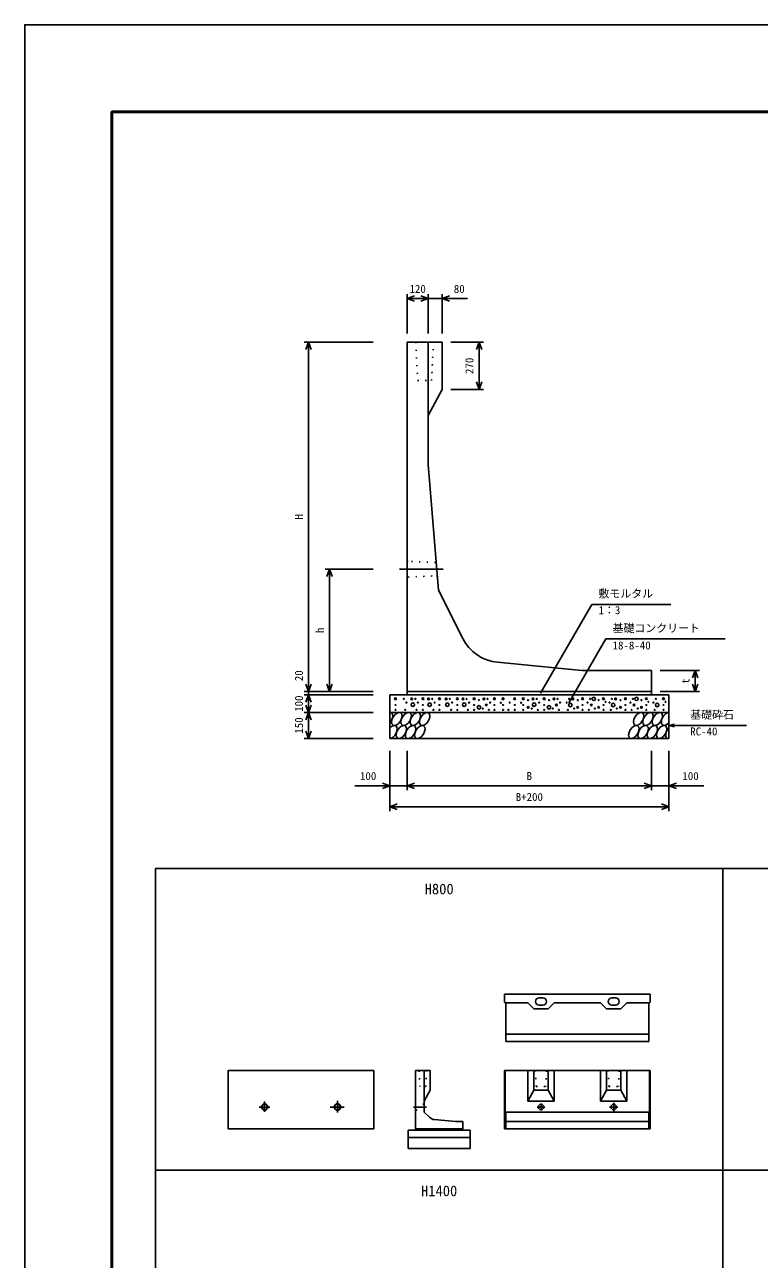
# Model space of a CAD drawing. Units: millimetres, scale not verified. Extents: x -50400 to 50400, y -17820 to 17820.
# Drawn here: x -50400 to -40298, y 849 to 17820 of the extents above; entities that cross this region are included whole.
import ezdxf
from ezdxf.enums import TextEntityAlignment as Align

# ---------------------------------------------------------------- set-up
doc = ezdxf.new("R2010")
doc.units = ezdxf.units.MM
doc.header["$LTSCALE"] = 60
doc.linetypes.add('DOTTED', pattern=[1.75, 0.25, -1.5])
doc.linetypes.add('LONG_DASHED_DOTTED', pattern=[15.25, 12, -1.5, 0.25, -1.5])
for name, color, linetype, lineweight in [('0-0_CENTER', 7, 'LONG_DASHED_DOTTED', 25), ('0-1_DIM', 7, 'Continuous', 25), ('0-2_Defpoints', 5, 'Continuous', 25), ('0-3_HATCH', 6, 'Continuous', 25), ('0-4_HYO', 3, 'Continuous', 25), ('0-6_OUTLINE', 1, 'Continuous', 25), ('0-7_OUTLINE2', 4, 'DOTTED', 25), ('0-8_TXT', 7, 'Continuous', 25), ('0-9_WAKU', 3, 'Continuous', 25)]:
    doc.layers.add(name, color=color, linetype=linetype, lineweight=lineweight)
doc.styles.add('ＭＳ ゴシック', font='')
doc.styles.get('ＭＳ ゴシック').set_extended_font_data('MS Gothic')

msp = doc.modelspace()

# ---------------------------------------------------------------- linework, layer by layer
at = {"layer": '0-0_CENTER'}
for p, q in [((-45244.16, 10334.99), (-44644.49, 10334.99)), ((-47174.99, 2942.61), (-47028.15, 2942.61)), ((-47100, 3016), (-47100, 2876.42)), ((-46200.29, 2942.61), (-46005.9, 2942.61)), ((-46100, 3025.69), (-46100, 2864.78)), ((-45051.11, 2942.61), (-44876.55, 2942.61)), ((-43352.62, 2942.61), (-43248.97, 2942.61)), ((-43300, 2990.09), (-43300, 2894.77)), ((-42357.77, 2942.61), (-42242.71, 2942.61)), ((-42300, 3000.55), (-42300, 2887.19))]:
    msp.add_line(p, q, dxfattribs=at)
at = {"layer": '0-1_DIM'}
for p, q in [((-45140.2, 14114.99), (-45140.2, 13574.99)), ((-44852.2, 14114.99), (-44852.2, 13574.99)), ((-44660.2, 14114.99), (-44660.2, 13574.99)), ((-45140.2, 14054.99), (-44852.2, 14054.99)), ((-44852.2, 14054.99), (-44660.2, 14054.99)), ((-44309.63, 14054.99), (-44660.2, 14054.99)), ((-46556.2, 13454.99), (-45608.2, 13454.99)), ((-46496.2, 8654.99), (-46496.2, 13454.99)), ((-44092.12, 13454.99), (-44540.2, 13454.99)), ((-44152.12, 13454.99), (-44152.12, 12806.99)), ((-44092.12, 12806.99), (-44540.2, 12806.99)), ((-46268.2, 10334.99), (-45608.2, 10334.99)), ((-46208.2, 10334.99), (-46208.2, 8654.99)), ((-43305.65, 8632.07), (-42601.32, 9852.01)), ((-42601.32, 9852.01), (-41513.71, 9852.01)), ((-42915.37, 8497.3), (-42407.8, 9376.43)), ((-42407.8, 9376.43), (-40768.12, 9376.43)), ((-41120.2, 8942.99), (-41660.2, 8942.99)), ((-41180.2, 8654.99), (-41180.2, 8942.99)), ((-46556.2, 8654.99), (-45608.2, 8654.99)), ((-46556.2, 8606.99), (-45608.2, 8606.99)), ((-46496.2, 8654.99), (-46496.2, 8606.99)), ((-46496.2, 8606.99), (-46496.2, 8366.99)), ((-41120.2, 8654.99), (-41660.2, 8654.99)), ((-46556.2, 8366.99), (-45608.2, 8366.99)), ((-46496.2, 8366.99), (-46496.2, 8006.99)), ((-41540.2, 8186.99), (-41470.65, 8205.63)), ((-40474.02, 8186.99), (-41540.2, 8186.99)), ((-41540.2, 8186.99), (-41470.65, 8168.35)), ((-46556.2, 8006.99), (-45608.2, 8006.99)), ((-45380.2, 7010.99), (-45380.2, 7838.99)), ((-45140.2, 7298.99), (-45140.2, 7838.99)), ((-45140.2, 7298.99), (-45140.2, 7838.99)), ((-41780.2, 7298.99), (-41780.2, 7838.99)), ((-41540.2, 7010.99), (-41540.2, 7838.99)), ((-45859.1, 7358.99), (-45380.2, 7358.99)), ((-45380.2, 7358.99), (-45140.2, 7358.99)), ((-45140.2, 7358.99), (-41780.2, 7358.99)), ((-41780.2, 7358.99), (-41540.2, 7358.99)), ((-41061.29, 7358.99), (-41540.2, 7358.99)), ((-45380.2, 7070.99), (-41540.2, 7070.99))]:
    msp.add_line(p, q, dxfattribs=at)
for points in [[(-45038.71, 14091.93), (-45140.2, 14054.99), (-45038.71, 14018.05)], [(-44953.68, 14091.93), (-44852.2, 14054.99), (-44953.68, 14018.05)], [(-44558.71, 14091.93), (-44660.2, 14054.99), (-44558.71, 14018.05)], [(-46459.26, 13353.5), (-46496.2, 13454.99), (-46533.13, 13353.5)], [(-44189.06, 13353.5), (-44152.12, 13454.99), (-44115.18, 13353.5)], [(-44189.06, 12908.48), (-44152.12, 12806.99), (-44115.18, 12908.48)], [(-46171.26, 10233.5), (-46208.2, 10334.99), (-46245.13, 10233.5)], [(-41217.13, 8841.5), (-41180.2, 8942.99), (-41143.26, 8841.5)], [(-46459.26, 8756.48), (-46496.2, 8654.99), (-46533.13, 8756.48)], [(-46171.26, 8756.48), (-46208.2, 8654.99), (-46245.13, 8756.48)], [(-41217.13, 8756.48), (-41180.2, 8654.99), (-41143.26, 8756.48)], [(-46459.26, 8505.5), (-46496.2, 8606.99), (-46533.13, 8505.5)], [(-46459.26, 8468.48), (-46496.2, 8366.99), (-46533.13, 8468.48)], [(-46459.26, 8265.5), (-46496.2, 8366.99), (-46533.13, 8265.5)], [(-46459.26, 8108.48), (-46496.2, 8006.99), (-46533.13, 8108.48)], [(-45481.68, 7395.93), (-45380.2, 7358.99), (-45481.68, 7322.05)], [(-45038.71, 7395.93), (-45140.2, 7358.99), (-45038.71, 7322.05)], [(-41881.68, 7395.93), (-41780.2, 7358.99), (-41881.68, 7322.05)], [(-41438.71, 7395.93), (-41540.2, 7358.99), (-41438.71, 7322.05)], [(-45278.71, 7107.93), (-45380.2, 7070.99), (-45278.71, 7034.05)], [(-41641.68, 7107.93), (-41540.2, 7070.99), (-41641.68, 7034.05)]]:
    msp.add_lwpolyline(points, dxfattribs=at)
at = {"layer": '0-2_Defpoints'}
msp.add_lwpolyline([(-50400, -17820), (0, -17820), (0, 17820), (-50400, 17820)], close=True, dxfattribs=at)
at = {"layer": '0-3_HATCH'}
for centre, radius in [((-45300.67, 8554.32), 12), ((-45184.86, 8552.22), 6), ((-45151.21, 8501.79), 6), ((-45077.5, 8552.22), 12), ((-45061.81, 8472.99), 24), ((-45027.03, 8552.22), 6), ((-44993.39, 8501.79), 6), ((-44924.09, 8554.32), 12), ((-44846.59, 8552.22), 12), ((-44830.9, 8472.99), 24), ((-44796.11, 8552.22), 6), ((-44762.47, 8501.79), 6), ((-44696.15, 8554.32), 12), ((-44603.93, 8552.22), 12), ((-44588.24, 8472.99), 24), ((-44553.45, 8552.22), 6), ((-44519.81, 8501.79), 6), ((-44450.51, 8554.32), 12), ((-44373.01, 8552.22), 12), ((-44357.32, 8472.99), 24), ((-44322.54, 8552.22), 6), ((-44288.89, 8501.79), 6), ((-44219.59, 8554.32), 12), ((-44152.3, 8535.41), 6), ((-44085.01, 8552.22), 12), ((-44034.54, 8552.22), 6), ((-44000.89, 8501.79), 6), ((-43940.34, 8554.32), 12), ((-43850.86, 8499.61), 6), ((-43821.07, 8554.32), 12), ((-43730.84, 8501.79), 6), ((-43661.54, 8554.32), 12), ((-43574.08, 8499.61), 6), ((-43544.28, 8554.32), 12), ((-43476.98, 8535.41), 6), ((-43409.7, 8552.22), 12), ((-43394, 8472.99), 24), ((-43359.22, 8552.22), 6), ((-43325.58, 8501.79), 6), ((-43256.28, 8554.32), 12), ((-43188.98, 8535.41), 6), ((-43121.7, 8552.22), 12), ((-43071.22, 8552.22), 6), ((-43037.58, 8501.79), 6), ((-42946.81, 8501.79), 6), ((-42896.34, 8468.18), 24), ((-42913.17, 8552.22), 6), ((-42862.69, 8552.22), 12), ((-42795.41, 8535.41), 6), ((-42728.12, 8554.32), 12), ((-42658.81, 8501.79), 6), ((-42625.17, 8552.22), 6), ((-42574.69, 8552.22), 24), ((-42507.41, 8535.41), 6), ((-42440.12, 8554.32), 12), ((-42412.9, 8512.15), 6), ((-42358.28, 8501.79), 6), ((-42307.8, 8468.18), 24), ((-42324.63, 8552.22), 6), ((-42274.16, 8552.22), 12), ((-42206.87, 8535.41), 6), ((-42139.58, 8554.32), 12), ((-42070.28, 8501.79), 6), ((-42036.63, 8552.22), 6), ((-41986.16, 8552.22), 24), ((-41918.87, 8535.41), 6), ((-41851.58, 8554.32), 12), ((-41824.36, 8512.15), 6), ((-41753.66, 8501.79), 6), ((-41703.19, 8468.18), 24), ((-41720.01, 8552.22), 6), ((-41615.33, 8554.32), 12), ((-41588.11, 8512.15), 6), ((-45300.67, 8468.18), 6), ((-45300.67, 8400.94), 6), ((-45168.04, 8400.94), 6), ((-45010.21, 8400.94), 6), ((-44924.09, 8468.18), 6), ((-44924.09, 8400.94), 6), ((-44779.3, 8400.94), 6), ((-44696.15, 8468.18), 6), ((-44696.15, 8400.94), 6), ((-44536.63, 8400.94), 6), ((-44450.51, 8468.18), 6), ((-44450.51, 8400.94), 6), ((-44305.72, 8400.94), 6), ((-44219.59, 8468.18), 6), ((-44219.59, 8400.94), 6), ((-44152.3, 8436.66), 24), ((-44101.83, 8419.85), 6), ((-44051.37, 8468.18), 12), ((-44017.72, 8400.94), 6), ((-43940.34, 8468.18), 6), ((-43940.34, 8400.94), 6), ((-43821.07, 8468.18), 6), ((-43821.07, 8400.94), 6), ((-43747.66, 8400.94), 6), ((-43661.54, 8468.18), 6), ((-43661.54, 8400.94), 6), ((-43544.28, 8468.18), 6), ((-43544.28, 8400.94), 6), ((-43476.98, 8436.66), 12), ((-43426.52, 8419.85), 6), ((-43342.4, 8400.94), 6), ((-43256.28, 8468.18), 6), ((-43256.28, 8400.94), 6), ((-43188.98, 8436.66), 24), ((-43138.52, 8419.85), 6), ((-43088.05, 8468.18), 12), ((-43054.4, 8400.94), 6), ((-42929.99, 8400.94), 6), ((-42845.88, 8419.85), 6), ((-42795.41, 8436.66), 12), ((-42728.12, 8468.18), 6), ((-42728.12, 8400.94), 6), ((-42641.99, 8400.94), 6), ((-42608.34, 8468.18), 12), ((-42557.88, 8419.85), 6), ((-42507.41, 8436.66), 12), ((-42440.12, 8468.18), 6), ((-42440.12, 8400.94), 6), ((-42341.45, 8400.94), 6), ((-42257.34, 8419.85), 6), ((-42206.87, 8436.66), 12), ((-42139.58, 8468.18), 6), ((-42139.58, 8400.94), 6), ((-42053.45, 8400.94), 6), ((-42019.8, 8468.18), 12), ((-41969.34, 8419.85), 6), ((-41918.87, 8436.66), 12), ((-41851.58, 8468.18), 6), ((-41851.58, 8400.94), 6), ((-41736.83, 8400.94), 6), ((-41615.33, 8468.18), 6), ((-41615.33, 8400.94), 6)]:
    msp.add_circle(centre, radius, dxfattribs=at)
for centre, start_param, end_param in [((-45409.87, 8276.94), 4.385593, 6.67454438), ((-41573.46, 8276.94), 0.33577149, 4.44118059), ((-45349.1, 8096.96), 3.51114638, 7.548991), ((-41512.69, 8096.96), 1.2110787, 3.56587337)]:
    msp.add_ellipse(centre, major_axis=(52.36, 84.74), ratio=0.5792, start_param=start_param, end_param=end_param, dxfattribs=at)
for centre in [(-45282.17, 8276.94), (-45154.47, 8276.94), (-45026.77, 8276.94), (-44899.07, 8276.94), (-41956.56, 8276.94), (-41828.86, 8276.94), (-41701.16, 8276.94), (-45221.4, 8096.96), (-45093.7, 8096.96), (-44966, 8096.96), (-42023.49, 8096.96), (-41895.79, 8096.96), (-41768.09, 8096.96), (-41640.39, 8096.96)]:
    msp.add_ellipse(centre, major_axis=(52.36, 84.74), ratio=0.5792, dxfattribs=at)
at = {"layer": '0-4_HYO'}
for points in [[(-48600, 2072.61), (-40800, 2072.61), (-40800, 6222.61), (-48600, 6222.61)], [(-40800, 2072.61), (-33000, 2072.61), (-33000, 6222.61), (-40800, 6222.61)], [(-48600, -3077.39), (-40800, -3077.39), (-40800, 2072.61), (-48600, 2072.61)], [(-40800, -3077.39), (-33000, -3077.39), (-33000, 2072.61), (-40800, 2072.61)]]:
    msp.add_lwpolyline(points, close=True, dxfattribs=at)
at = {"layer": '0-6_OUTLINE'}
for p, q in [((-45140.2, 13454.99), (-44660.2, 13454.99)), ((-45140.2, 13454.99), (-45140.2, 8606.99)), ((-44852.2, 13454.99), (-44852.2, 11774.99)), ((-44660.2, 13454.99), (-44660.2, 12806.99)), ((-44852.2, 12446.99), (-44660.2, 12806.99)), ((-44708.2, 10046.99), (-44852.2, 11774.99)), ((-44376.65, 9383.9), (-44708.2, 10046.99)), ((-42740.2, 8942.99), (-43897.79, 9055.01)), ((-41780.2, 8942.99), (-42740.2, 8942.99)), ((-41780.2, 8942.99), (-41780.2, 8606.99)), ((-45380.2, 8606.99), (-45380.2, 8006.99)), ((-41540.2, 8606.99), (-45380.2, 8606.99)), ((-41780.2, 8654.99), (-45140.2, 8654.99)), ((-41540.2, 8606.99), (-41540.2, 8006.99)), ((-41540.2, 8366.99), (-45380.2, 8366.99)), ((-41540.2, 8006.99), (-45380.2, 8006.99)), ((-43800, 4492.61), (-41800, 4492.61)), ((-43800, 4381.61), (-43800, 4492.61)), ((-43275, 4442.61), (-43325, 4442.61)), ((-42275, 4442.61), (-42325, 4442.61)), ((-41800, 4381.61), (-41800, 4492.61)), ((-43782, 4363.61), (-43800, 4381.61)), ((-43791, 4372.61), (-43480, 4372.61)), ((-43782, 3842.61), (-43782, 4363.61)), ((-43275, 4342.61), (-43325, 4342.61)), ((-43200, 4292.61), (-43120, 4372.61)), ((-42480, 4372.61), (-43120, 4372.61)), ((-42400, 4292.61), (-42480, 4372.61)), ((-42200, 4292.61), (-42399.26, 4292.61)), ((-42275, 4342.61), (-42325, 4342.61)), ((-42200, 4292.61), (-42120, 4372.61)), ((-41809, 4372.61), (-42120, 4372.61)), ((-41818, 4363.61), (-41800, 4381.61)), ((-41818, 3842.61), (-41818, 4363.61)), ((-41818, 3942.61), (-43782, 3942.61)), ((-41818, 3842.61), (-43782, 3842.61)), ((-47600, 3442.61), (-45600, 3442.61)), ((-47600, 2642.61), (-47600, 3442.61)), ((-45600, 2642.61), (-45600, 3442.61)), ((-44905, 3442.61), (-44905, 2872.61)), ((-44825, 3442.61), (-44825, 3172.61)), ((-43800, 3442.61), (-41800, 3442.61)), ((-43800, 3442.61), (-43800, 2642.61)), ((-43791, 2872.61), (-43791, 3442.61)), ((-43480, 3442.61), (-43480, 3022.61)), ((-43400, 3442.61), (-43400, 3172.61)), ((-43200, 3442.61), (-43200, 3172.61)), ((-43120, 3442.61), (-43120, 3022.61)), ((-42480, 3442.61), (-42480, 3022.61)), ((-42400, 3442.61), (-42400, 3172.61)), ((-42200, 3442.61), (-42200, 3172.61)), ((-42120, 3442.61), (-42120, 3022.61)), ((-41809, 2872.61), (-41809, 3442.61)), ((-41800, 3442.61), (-41800, 2642.61)), ((-44905, 3022.61), (-44825, 3172.61)), ((-43400, 3172.61), (-43480, 3022.61)), ((-43400, 3172.61), (-43200, 3172.61)), ((-43120, 3022.61), (-43200, 3172.61)), ((-42400, 3172.61), (-42480, 3022.61)), ((-42400, 3172.61), (-42200, 3172.61)), ((-42120, 3022.61), (-42200, 3172.61)), ((-43480, 3022.61), (-43120, 3022.61)), ((-42480, 3022.61), (-42120, 3022.61)), ((-44830.6, 2798.22), (-44905, 2872.61)), ((-44475, 2742.61), (-44768.94, 2769.34)), ((-44375, 2742.61), (-44475, 2742.61)), ((-44375, 2622.61), (-44375, 2742.61)), ((-43782, 2863.61), (-43791, 2872.61)), ((-43791, 2872.61), (-41809, 2872.61)), ((-43782, 2642.61), (-43782, 2863.61)), ((-43782, 2742.61), (-41818, 2742.61)), ((-41809, 2872.61), (-41818, 2863.61)), ((-41818, 2642.61), (-41818, 2863.61)), ((-47600, 2642.61), (-45600, 2642.61)), ((-45025, 2642.61), (-44375, 2642.61)), ((-44275, 2622.61), (-44275, 2372.61)), ((-41800, 2642.61), (-43800, 2642.61)), ((-44275, 2522.61), (-45125, 2522.61)), ((-44275, 2372.61), (-45125, 2372.61))]:
    msp.add_line(p, q, dxfattribs=at)
for points in [[(-43200, 4292.61), (-43400, 4292.61), (-43480, 4372.61)], [(-45025, 2622.61), (-45025, 3442.61), (-44825, 3442.61)], [(-44275, 2622.61), (-45125, 2622.61), (-45125, 2372.61)]]:
    msp.add_lwpolyline(points, dxfattribs=at)
for centre, radius in [((-47100, 2942.61), 45), ((-47100, 2942.61), 37.5), ((-46100, 2942.61), 45), ((-46100, 2942.61), 37.5), ((-43300, 2942.61), 37.5), ((-42300, 2942.61), 37.5)]:
    msp.add_circle(centre, radius, dxfattribs=at)
for centre, radius, start, end in [((-43839.99, 9652.22), 600, 206.56505, 264.47246), ((-43325, 4392.61), 50, 90, 270), ((-43275, 4392.61), 50, 270, 90), ((-42325, 4392.61), 50, 90, 270), ((-42275, 4392.61), 50, 270, 90), ((-44759.89, 2868.93), 100, 225, 264.80557)]:
    msp.add_arc(centre, radius, start, end, dxfattribs=at)
at = {"layer": '0-7_OUTLINE2'}
for p, q in [((-45020.2, 13454.99), (-44996.2, 12926.99)), ((-45128.2, 10442.45), (-45139.66, 10454.98)), ((-44751.78, 10425.53), (-45128.2, 10442.45)), ((-44740.7, 10437.05), (-44751.78, 10425.53)), ((-45139.68, 10215), (-45128.2, 10227.51)), ((-45128.2, 10227.51), (-44736.69, 10244.47)), ((-44724.18, 10233), (-44736.69, 10244.47)), ((-44975, 3442.61), (-44965, 3222.61)), ((-44885, 3222.61), (-44875, 3442.61)), ((-43365, 3222.61), (-43375, 3442.61)), ((-43225, 3442.61), (-43235, 3222.61)), ((-42365, 3222.61), (-42375, 3442.61)), ((-42225, 3442.61), (-42235, 3222.61)), ((-44885, 3222.61), (-44965, 3222.61)), ((-43365, 3222.61), (-43235, 3222.61)), ((-42365, 3222.61), (-42235, 3222.61)), ((-45020, 2987.3), (-45025, 2992.61)), ((-45020, 2897.93), (-45025, 2892.61)), ((-44910, 2980.43), (-45020, 2987.3)), ((-45020, 2897.93), (-44910, 2904.8)), ((-44910, 2980.43), (-44905, 2985.11)), ((-44910, 2904.8), (-44905, 2900.11))]:
    msp.add_line(p, q, dxfattribs=at)
msp.add_lwpolyline([(-44996.2, 12926.99), (-44804.2, 12926.99), (-44780.2, 13454.99)], dxfattribs=at)
at = {"layer": '0-9_WAKU', "lineweight": 50}
msp.add_lwpolyline([(-49200, -16620), (-1200, -16620), (-1200, 16620), (-49200, 16620)], close=True, dxfattribs=at)

# ---------------------------------------------------------------- texts
at = {"layer": '0-1_DIM', "style": 'ＭＳ ゴシック'}
for s, p in [('120', (-45108.7, 14099.99)), ('80', (-44498.61, 14099.99)), ('敷モルタル', (-42509.09, 9912.01)), ('1：3', (-42509.09, 9683.87)), ('基礎コンクリート', (-42315.57, 9436.43)), ('18-8-40', (-42315.57, 9199.28)), ('基礎砕石', (-41248.12, 8246.99)), ('RC-40', (-41248.12, 8017.33)), ('100', (-45789.43, 7403.99)), ('B', (-43497.7, 7403.99)), ('100', (-41355.96, 7403.99)), ('B+200', (-43647.7, 7115.99))]:
    msp.add_text(s, height=110, dxfattribs=at).set_placement(p, align=Align.BOTTOM_LEFT)
for s, p in [('270', (-44197.12, 13018.49)), ('H', (-46541.2, 11017.49)), ('h', (-46253.2, 9457.49)), ('20', (-46541.2, 8796.15)), ('t', (-41225.2, 8761.49)), ('100', (-46541.2, 8374.49)), ('150', (-46541.2, 8074.49))]:
    msp.add_text(s, height=110, rotation=90, dxfattribs=at).set_placement(p, align=Align.BOTTOM_LEFT)
at = {"layer": '0-8_TXT', "style": 'ＭＳ ゴシック'}
for s, p in [('H800', (-44900, 5822.61)), ('H1400', (-44950, 1672.61))]:
    msp.add_text(s, height=146.6, dxfattribs=at).set_placement(p, align=Align.BOTTOM_LEFT)

doc.saveas('drawing.dxf')
